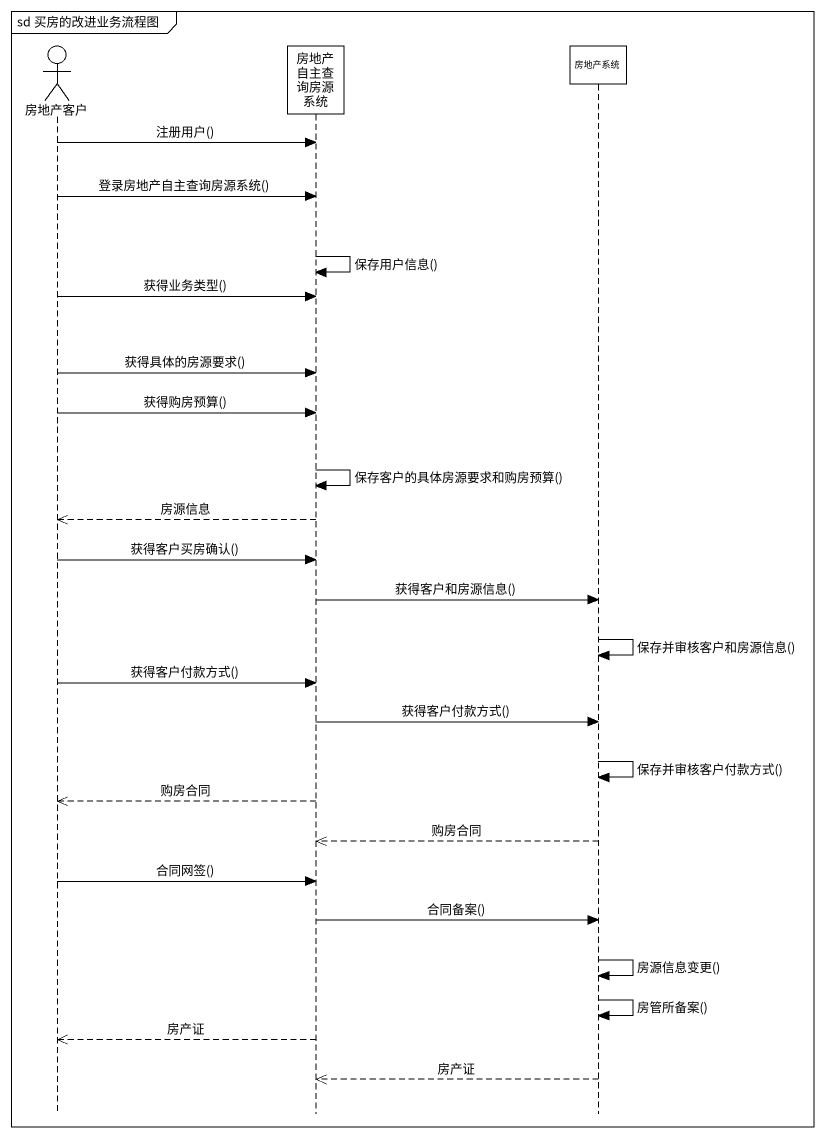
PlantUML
@startuml
mainframe sd 买房的改进业务流程图
hide footbox
actor 房地产客户
participant 房地产自主查询房源系统
participant 房地产系统

房地产客户 -> 房地产自主查询房源系统 : 注册用户()
房地产客户 -> 房地产自主查询房源系统 : 登录房地产自主查询房源系统()
房地产自主查询房源系统 -> 房地产自主查询房源系统 : 保存用户信息()
房地产客户 -> 房地产自主查询房源系统 : 获得业务类型()
房地产客户 -> 房地产自主查询房源系统 : 获得具体的房源要求()
房地产客户 -> 房地产自主查询房源系统 : 获得购房预算()
房地产自主查询房源系统 -> 房地产自主查询房源系统 : 保存客户的具体房源要求和购房预算()
房地产自主查询房源系统 -->> 房地产客户 : 房源信息
房地产客户 -> 房地产自主查询房源系统 : 获得客户买房确认()
房地产自主查询房源系统 -> 房地产系统 : 获得客户和房源信息()
房地产系统 -> 房地产系统 : 保存并审核客户和房源信息()
房地产客户 -> 房地产自主查询房源系统 : 获得客户付款方式()
房地产自主查询房源系统 -> 房地产系统 : 获得客户付款方式()
房地产系统 -> 房地产系统 : 保存并审核客户付款方式()
房地产自主查询房源系统 -->> 房地产客户 : 购房合同
房地产系统 -->> 房地产自主查询房源系统 : 购房合同
房地产客户 -> 房地产自主查询房源系统 : 合同网签()
房地产自主查询房源系统 -> 房地产系统 : 合同备案()
房地产系统 -> 房地产系统 : 房源信息变更()
房地产系统 -> 房地产系统 : 房管所备案()
房地产自主查询房源系统 -->> 房地产客户 : 房产证
房地产系统 -->> 房地产自主查询房源系统 : 房产证
@enduml
